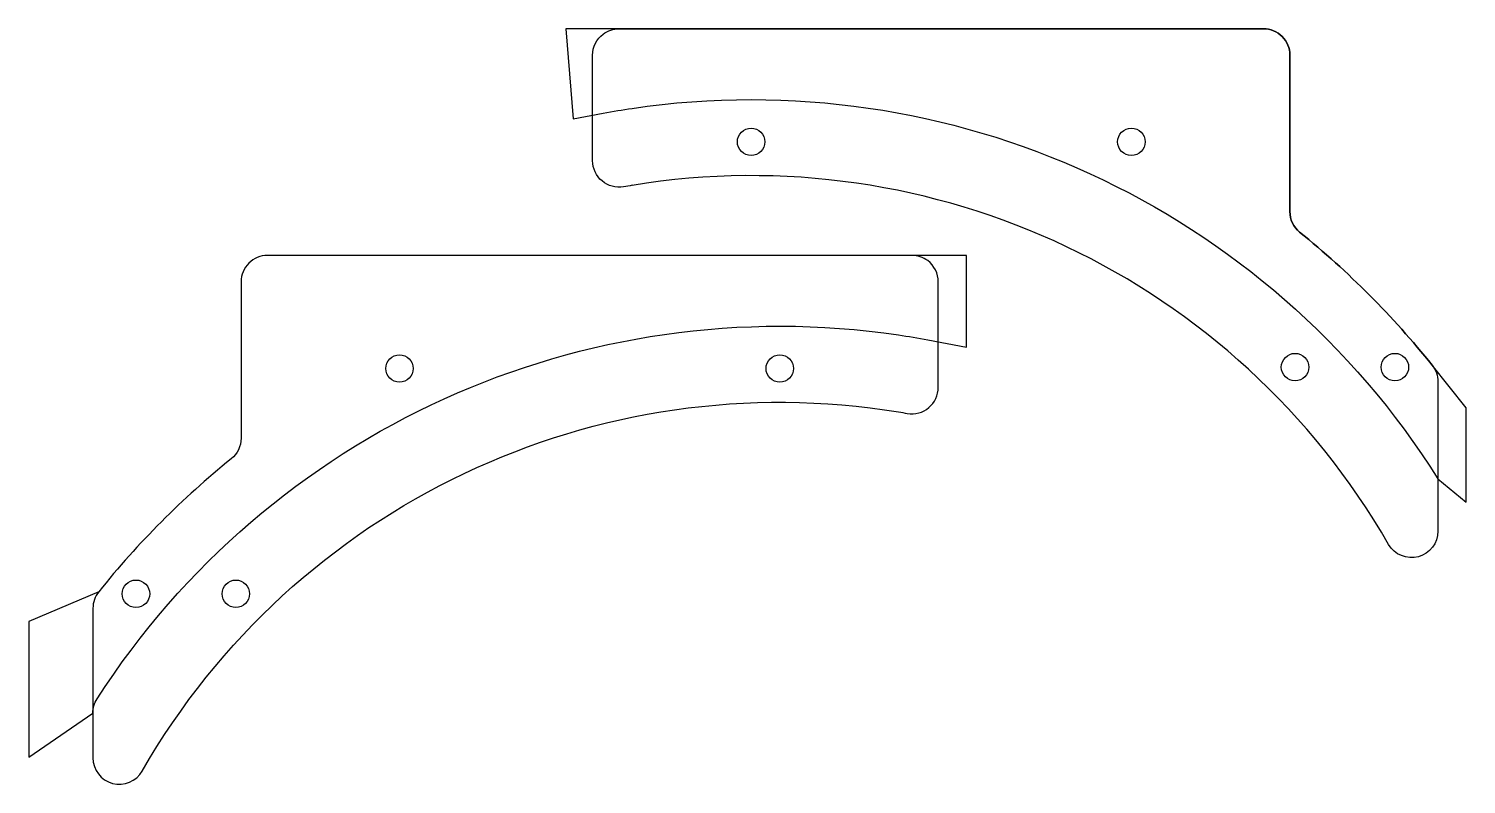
# Model space of a CAD drawing. Extents: x -2 to 344, y 2 to 184.
import ezdxf

# ---------------------------------------------------------------- set-up
doc = ezdxf.new("R2010")
doc.units = 0
doc.layers.get('0').update_dxf_attribs({"linetype": 'CONTINUOUS'})
doc.layers.add('VISIBLE__ISO_', color=7, linetype='CONTINUOUS')

msp = doc.modelspace()

# ---------------------------------------------------------------- linework, layer by layer
for points in [[(343.9, 70.33), (343.9, 93.02), (335.7, 103.24), (335.7, 103.24, 0.053927), (303.85, 135.22, -0.226559), (301.5, 140.15), (301.5, 177.78, 0.414214), (295.15, 184.13), (140.25, 184.13), (127.43, 184.13), (129.25, 162.5), (136.44, 163.83, -0.009076), (143.42, 164.99, -0.297356), (337.1, 75.92)], [(209.54, 91.65, 0.466222), (216.99, 97.9), (216.99, 123.29, 0.236068), (214.45, 128.37, 0.162278), (210.64, 129.64), (55.74, 129.64, 0.414214), (49.39, 123.29), (49.39, 85.67, -0.226559), (47.03, 80.73, 0.053927), (15.18, 48.76, 0.170548), (13.79, 44.79), (13.79, 19.59), (13.79, 8.85, 0.767984), (25.64, 5.68, -0.312408), (207.46, 92, -0.002975)]]:
    msp.add_lwpolyline(points, format="xyb", close=True)
at = {"layer": 'VISIBLE__ISO_'}
msp.add_lwpolyline([(141.35, 146.13, -0.466222), (133.9, 152.39), (133.9, 177.78, -0.236068), (136.44, 182.86, -0.162278), (140.25, 184.13), (295.15, 184.13, -0.414214), (301.5, 177.78), (301.5, 140.15, 0.226559), (303.85, 135.22, -0.053927), (335.7, 103.24, -0.170548), (337.1, 99.27), (337.1, 75.92), (337.1, 63.33, -0.767984), (325.24, 60.16, 0.312408), (143.42, 146.48)], format="xyb", dxfattribs=at)
msp.add_lwpolyline([(-1.63, 8.98), (13.79, 19.59), (13.79, 19.59), (13.79, 19.59, -0.143811), (14.8, 23.03, -0.294736), (207.46, 110.51, -0.009076), (214.45, 109.34), (223.79, 107.61), (223.79, 129.64), (210.64, 129.64), (55.74, 129.64, 0.414214), (49.39, 123.29), (49.39, 85.67, -0.226559), (47.03, 80.73, 0.053927), (15.18, 48.76), (-1.63, 41.62)], format="xyb", close=True, dxfattribs=at)
for centre in [(172, 156.94), (263.4, 156.94), (87.49, 102.45), (178.89, 102.45), (302.75, 102.78), (326.75, 102.78), (24.14, 48.29), (48.14, 48.29)]:
    msp.add_circle(centre, 3.3, dxfattribs=at)
msp.add_arc((172, -27.97), 176.78, 99.302, 99.9838, dxfattribs=at)

doc.saveas('drawing.dxf')
